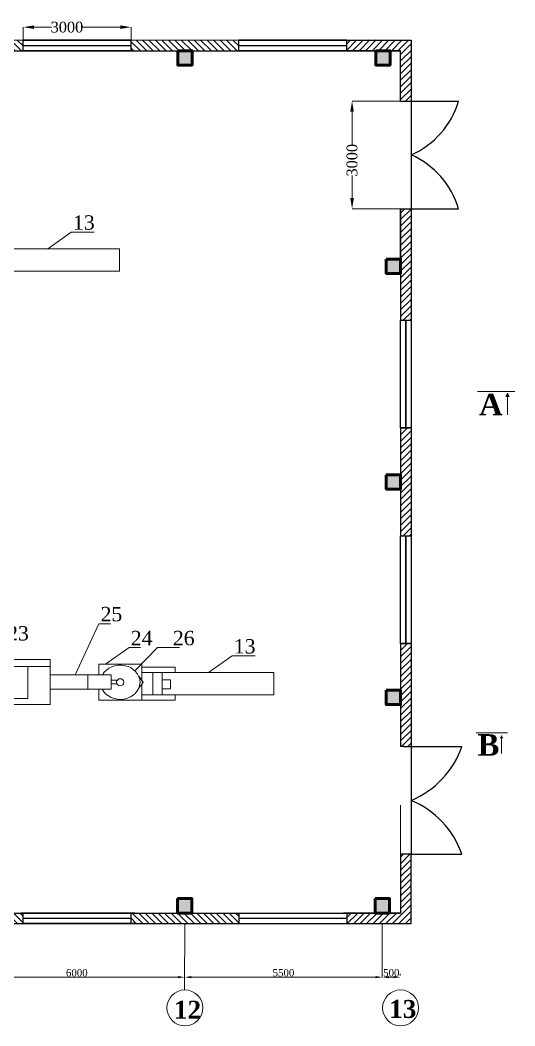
# Model space of a CAD drawing. Header units: inches. Extents: x -4475333 to 345677417, y -211198149 to 2125895.
# Drawn here: x -1837813 to -1824047, y 1335742 to 1363734 of the extents above; entities that cross this region are included whole.
import ezdxf

# ---------------------------------------------------------------- set-up
doc = ezdxf.new("R2010")
doc.units = ezdxf.units.IN
doc.header["$LTSCALE"] = 150
doc.header["$MEASUREMENT"] = 0
for name, color, linetype, lineweight in [('1. N thuong', 255, 'Continuous', 0), ('chuthichso', 8, 'Continuous', 0), ('cot', 2, 'Continuous', 50), ('KHUNG BVE', 7, 'Continuous', 0), ('NHA XUONG', 80, 'Continuous', 50)]:
    doc.layers.add(name, color=color, linetype=linetype, lineweight=lineweight)
for name, color, linetype in [('12132', 7, 'Continuous'), ('132132', 7, 'Continuous'), ('BUOC COT', 7, 'Continuous'), ('NET NHAP', 7, 'Continuous')]:
    doc.layers.add(name, color=color, linetype=linetype)
doc.styles.add('1', font='times.ttf')
doc.styles.add('CHU DAM', font='arialbd.ttf', dxfattribs={"height": 200})
doc.styles.add('KICHTHUOC', font='times.ttf')
doc.styles.get("Standard").update_dxf_attribs({"font": 'times.ttf', "height": 100})
doc.dimstyles.new('75', dxfattribs={"dimtxt": 200, "dimasz": 188, "dimexe": 94, "dimexo": 47, "dimgap": 20, "dimtad": 1, "dimtoh": 1, "dimdec": 0, "dimtxsty": '1', "dimcen": 2.5, "dimclrt": 256, "dimadec": 0, "dimazin": 0, "dimtfac": 1, "dimtdec": 0, "dimtix": 1, "dimtmove": 0, "dimatfit": 2, "dimfxl": 1, "dimlwd": 9, "dimlwe": 9, "dimarcsym": 0})
doc.dimstyles.new('KICH THUOC HANG', dxfattribs={"dimtxt": 300, "dimasz": 300, "dimexe": 1.25, "dimexo": 0.625, "dimtad": 0, "dimtoh": 1, "dimdec": 0, "dimtxsty": 'KICHTHUOC', "dimcen": 2.5, "dimclrd": 256, "dimclre": 256, "dimclrt": 256, "dimadec": 0, "dimazin": 0, "dimtfac": 1, "dimtdec": 0, "dimtmove": 0, "dimatfit": 3, "dimldrblk": 'OBLIQUE', "dimfxl": 1, "dimlwd": 13, "dimlwe": 13, "dimarcsym": 1})

# ---------------------------------------------------------------- blocks, each defined once
blk = doc.blocks.new('*D161')
at = {"layer": '132132', "color": 0, "lineweight": 9, "ltscale": 3, "transparency": 16777216}
for p, q in [((-1839235, 1336999), (-1839235, 1337192)), ((-1839047, 1337098), (-1833423, 1337098)), ((-1833235, 1337000), (-1833235, 1337192))]:
    blk.add_line(p, q, dxfattribs=at)
at = {"layer": '132132', "color": 0, "lineweight": 0, "ltscale": 3, "transparency": 16777216}
for points in [[(-1839047, 1337129), (-1839047, 1337067), (-1839235, 1337098)], [(-1833423, 1337129), (-1833423, 1337067), (-1833235, 1337098)]]:
    blk.add_solid(points, dxfattribs=at)
at = {"layer": 'Defpoints', "color": 0, "lineweight": 0, "ltscale": 3, "transparency": 16777216}
for p in [(-1839235, 1336952), (-1833235, 1337098), (-1833235, 1336953)]:
    blk.add_point(p, dxfattribs=at)
at = {"layer": '132132', "lineweight": 9, "ltscale": 3, "transparency": 16777216, "insert": (-1836235, 1337220), "char_height": 200, "attachment_point": 5, "style": '1'}
blk.add_mtext('6000', dxfattribs=at)
blk = doc.blocks.new('*D168')
at = {"layer": '132132', "color": 0, "lineweight": 9, "ltscale": 3, "transparency": 16777216}
for p, q in [((-1833235, 1337145), (-1833235, 1337192)), ((-1827923, 1337098), (-1833047, 1337098)), ((-1827735, 1337145), (-1827735, 1337192))]:
    blk.add_line(p, q, dxfattribs=at)
at = {"layer": '132132', "color": 0, "lineweight": 0, "ltscale": 3, "transparency": 16777216}
for points in [[(-1833047, 1337129), (-1833047, 1337067), (-1833235, 1337098)], [(-1827923, 1337129), (-1827923, 1337067), (-1827735, 1337098)]]:
    blk.add_solid(points, dxfattribs=at)
at = {"layer": 'Defpoints', "color": 0, "lineweight": 0, "ltscale": 3, "transparency": 16777216}
for p in [(-1833235, 1337098), (-1833235, 1337098), (-1827735, 1337098)]:
    blk.add_point(p, dxfattribs=at)
at = {"layer": '132132', "lineweight": 9, "ltscale": 3, "transparency": 16777216, "insert": (-1830485, 1337220), "char_height": 200, "attachment_point": 5, "style": '1'}
blk.add_mtext('5500', dxfattribs=at)
blk = doc.blocks.new('*D169')
at = {"layer": '132132', "color": 0, "lineweight": 9, "ltscale": 3, "transparency": 16777216}
for p, q in [((-1827735, 1337145), (-1827735, 1337192)), ((-1827423, 1337098), (-1827547, 1337098)), ((-1827235, 1337145), (-1827235, 1337192))]:
    blk.add_line(p, q, dxfattribs=at)
at = {"layer": '132132', "color": 0, "lineweight": 0, "ltscale": 3, "transparency": 16777216}
for points in [[(-1827547, 1337129), (-1827547, 1337067), (-1827735, 1337098)], [(-1827423, 1337129), (-1827423, 1337067), (-1827235, 1337098)]]:
    blk.add_solid(points, dxfattribs=at)
at = {"layer": 'Defpoints', "color": 0, "lineweight": 0, "ltscale": 3, "transparency": 16777216}
for p in [(-1827735, 1337098), (-1827735, 1337098), (-1827235, 1337098)]:
    blk.add_point(p, dxfattribs=at)
at = {"layer": '132132', "lineweight": 9, "ltscale": 3, "transparency": 16777216, "insert": (-1827485, 1337220), "char_height": 200, "attachment_point": 5, "style": '1'}
blk.add_mtext('500', dxfattribs=at)
blk = doc.blocks.new('*D177')
at = {"layer": '132132', "lineweight": 13, "transparency": 16777216}
for p, q in [((-1837726, 1363181), (-1837726, 1363539)), ((-1837426, 1363538), (-1836937, 1363538)), ((-1835026, 1363538), (-1836083, 1363538)), ((-1834726, 1363181), (-1834726, 1363539))]:
    blk.add_line(p, q, dxfattribs=at)
at = {"layer": '132132', "lineweight": 0, "transparency": 16777216}
for points in [[(-1837426, 1363588), (-1837426, 1363488), (-1837726, 1363538)], [(-1835026, 1363588), (-1835026, 1363488), (-1834726, 1363538)]]:
    blk.add_solid(points, dxfattribs=at)
at = {"layer": 'Defpoints', "color": 0, "lineweight": 0, "transparency": 16777216}
for p in [(-1834726, 1363538), (-1837726, 1363181), (-1834726, 1363181)]:
    blk.add_point(p, dxfattribs=at)
at = {"layer": '132132', "lineweight": 9, "transparency": 16777216, "insert": (-1836510, 1363538), "char_height": 300, "attachment_point": 5, "style": 'KICHTHUOC'}
blk.add_mtext('3000', dxfattribs=at)
blk = doc.blocks.new('_Oblique')
at = {"color": 0, "linetype": 'ByBlock', "lineweight": -2}
blk.add_line((-0.5, -0.5), (0.5, 0.5), dxfattribs=at)
blk = doc.blocks.new('*D179')
at = {"layer": '132132', "lineweight": 13, "transparency": 16777216}
for p, q in [((-1827227, 1361482), (-1828578, 1361482)), ((-1828577, 1361182), (-1828577, 1360262)), ((-1828577, 1358782), (-1828577, 1359409)), ((-1827227, 1358482), (-1828578, 1358482))]:
    blk.add_line(p, q, dxfattribs=at)
at = {"layer": '132132', "lineweight": 0, "transparency": 16777216}
for points in [[(-1828627, 1361182), (-1828527, 1361182), (-1828577, 1361482)], [(-1828627, 1358782), (-1828527, 1358782), (-1828577, 1358482)]]:
    blk.add_solid(points, dxfattribs=at)
at = {"layer": 'Defpoints', "color": 0, "lineweight": 0, "transparency": 16777216}
for p in [(-1827226, 1361482), (-1828577, 1358482), (-1827226, 1358482)]:
    blk.add_point(p, dxfattribs=at)
at = {"layer": '132132', "lineweight": 9, "transparency": 16777216, "insert": (-1828577, 1359835), "char_height": 300, "attachment_point": 5, "rotation": 90, "style": 'KICHTHUOC'}
blk.add_mtext('3000', dxfattribs=at)

msp = doc.modelspace()

# ---------------------------------------------------------------- hatches: boundary and pattern name
at = {"layer": '12132', "lineweight": 5}
h = msp.add_hatch(dxfattribs=at)
h.set_pattern_fill('ANSI31', color=3, scale=40, angle=-90, style=0)
h.set_pattern_definition([(315, (-1899378.41, 4589129.8), (89.802561, 89.802561), [])])
h.paths.add_polyline_path([(-1839316.1, 1363180.9), (-1837726.1, 1363180.9), (-1837726.1, 1362882.2), (-1838816.1, 1362882.2), (-1840718.9, 1362882.3), (-1840718.9, 1363180.8)])
h = msp.add_hatch(dxfattribs=at)
h.set_pattern_fill('ANSI31', color=3, scale=40, angle=-90, style=0)
h.set_pattern_definition([(315, (-1893378.41, 4589129.8), (89.802561, 89.802561), [])])
h.paths.add_polyline_path([(-1833316.1, 1363180.9), (-1831726.1, 1363180.9), (-1831726.1, 1362882.2), (-1832816.1, 1362882.2), (-1834718.9, 1362882.3), (-1834718.9, 1363180.8)])
h = msp.add_hatch(dxfattribs=at)
h.set_pattern_fill('ANSI31', color=256, scale=40, style=0)
h.set_pattern_definition([(45, (-5149692.45, 1306073.75), (-89.802561, 89.802561), [])])
h.paths.add_polyline_path([(-1828726.1, 1363181), (-1828726.1, 1362882), (-1827226.1, 1362882.2), (-1828726.1, 1362882.3), (-1828726.1, 1362882.2), (-1827226.1, 1362882.3), (-1827226.1, 1361482.3), (-1826933.4, 1361482.3), (-1826933.4, 1361632.3), (-1826933.4, 1363180.8), (-1827226.1, 1363181.3)])
for points in [[(-1833026.1, 1362482.2), (-1833026.1, 1362882.2), (-1833426.1, 1362882.2), (-1833426.1, 1362482.2)], [(-1833026.1, 1362482.2), (-1833026.1, 1362882.2), (-1833426.1, 1362882.2), (-1833426.1, 1362482.2)], [(-1827517.7, 1362482.2), (-1827517.7, 1362882.2), (-1827917.7, 1362882.2), (-1827917.7, 1362482.2)], [(-1827517.7, 1362482.2), (-1827517.7, 1362882.2), (-1827917.7, 1362882.2), (-1827917.7, 1362482.2)], [(-1827226.1, 1356682.3), (-1827226.1, 1357082.3), (-1827626.1, 1357082.3), (-1827626.1, 1356682.3)], [(-1827226.1, 1356682.3), (-1827226.1, 1357082.3), (-1827626.1, 1357082.3), (-1827626.1, 1356682.3)], [(-1827226.1, 1350682.3), (-1827226.1, 1351082.3), (-1827626.1, 1351082.3), (-1827626.1, 1350682.3)], [(-1827226.1, 1344682.3), (-1827226.1, 1345082.3), (-1827626.1, 1345082.3), (-1827626.1, 1344682.3)], [(-1833033.5, 1338882.5), (-1833033.5, 1339282.5), (-1833433.5, 1339282.5), (-1833433.5, 1338882.5)], [(-1827534.9, 1338882.5), (-1827534.9, 1339282.5), (-1827934.9, 1339282.5), (-1827934.9, 1338882.5)]]:
    msp.add_hatch(color=7, dxfattribs=at).paths.add_polyline_path(points)
h = msp.add_hatch(dxfattribs=at)
h.set_pattern_fill('ANSI31', color=3, scale=40, style=0)
h.set_pattern_definition([(45, (-5077483.52, 1296634.22), (-89.802561, 89.802561), [])])
h.paths.add_polyline_path([(-1826933.4, 1356696.5), (-1826933.4, 1358482.3), (-1827226, 1358482.3), (-1827226, 1357196.5), (-1827226, 1355382.1), (-1826933.4, 1355382.1)])
at = {"layer": '12132', "lineweight": 5, "ltscale": 10}
h = msp.add_hatch(color=3, dxfattribs=at)
h.paths.add_polyline_path([(-1824251.9, 1353350), (-1824300.6, 1353256.7), (-1824251.9, 1353256.7)])
h.paths.add_polyline_path([(-1824251.9, 1353350), (-1824251.9, 1353256.7), (-1824203.2, 1353256.7)])
at = {"layer": '12132', "lineweight": 5}
h = msp.add_hatch(dxfattribs=at)
h.set_pattern_fill('ANSI31', color=3, scale=40, style=0)
h.set_pattern_definition([(45, (-5077483.52, 1290819.99), (-89.802561, 89.802561), [])])
h.paths.add_polyline_path([(-1826933.4, 1350882.3), (-1826933.4, 1352382.5), (-1827226, 1352382.5), (-1827226, 1351382.3), (-1827227.2, 1349382.1), (-1826934.6, 1349382.1)])
h = msp.add_hatch(dxfattribs=at)
h.set_pattern_fill('ANSI31', color=3, scale=40, style=0)
h.set_pattern_definition([(45, (-5077483.49, 1284819.99), (-89.802561, 89.802561), [])])
h.paths.add_polyline_path([(-1826933.4, 1344882.3), (-1826933.4, 1346382.5), (-1827226, 1346382.5), (-1827226, 1345382.3), (-1827226, 1343517.6), (-1826933.4, 1343517.6)])
at = {"layer": '12132', "lineweight": 5, "ltscale": 10}
h = msp.add_hatch(color=3, dxfattribs=at)
h.paths.add_polyline_path([(-1824418.5, 1343838.3), (-1824467.2, 1343745.1), (-1824418.5, 1343745.1)])
h.paths.add_polyline_path([(-1824418.5, 1343838.3), (-1824418.5, 1343745.1), (-1824369.7, 1343745.1)])
at = {"layer": '12132', "lineweight": 5}
h = msp.add_hatch(dxfattribs=at)
h.set_pattern_fill('ANSI31', color=3, scale=40, style=0)
h.set_pattern_definition([(45, (-5149692.45, 1300073.75), (-89.802561, 89.802561), [])])
h.paths.add_polyline_path([(-1826933.4, 1340517.6), (-1827226.1, 1340517.6), (-1827226.1, 1338882.2), (-1828726.1, 1338882.2), (-1828726.1, 1338592.7), (-1827226.1, 1338592.7), (-1826933.4, 1338592.7)])
h = msp.add_hatch(dxfattribs=at)
h.set_pattern_fill('ANSI31', color=3, scale=40, angle=-90, style=0)
h.set_pattern_definition([(315, (-1899185.49, 4566329.87), (89.802561, 89.802561), [])])
h.paths.add_polyline_path([(-1839123.2, 1338592.8), (-1837734.9, 1338592.8), (-1837734.9, 1338882.5), (-1838623.2, 1338882.3), (-1840726.1, 1338882.3), (-1840726.1, 1338592.8)])
h = msp.add_hatch(dxfattribs=at)
h.set_pattern_fill('ANSI31', color=3, scale=40, angle=-90, style=0)
h.set_pattern_definition([(315, (-1893185.49, 4566329.87), (89.802561, 89.802561), [])])
h.paths.add_polyline_path([(-1833123.2, 1338592.8), (-1831726, 1338592.8), (-1831726, 1338882.5), (-1832623.2, 1338882.3), (-1834734.9, 1338882.3), (-1834734.9, 1338592.8)])

# ---------------------------------------------------------------- linework, layer by layer
at = {"color": 3}
for p, q in [((-1840726.1, 1363180.8), (-1828926.1, 1363181.4)), ((-1837726.1, 1363180.7), (-1834726.1, 1363180.7)), ((-1837726.1, 1362882.2), (-1837726.1, 1363180.7)), ((-1834726.1, 1363180.7), (-1837726.1, 1363180.7)), ((-1837726.1, 1363031.5), (-1834726.1, 1363031.5)), ((-1834726.1, 1363180.7), (-1837174.6, 1363180.7)), ((-1834726.1, 1362882.2), (-1834726.1, 1363180.7)), ((-1834726.1, 1363180.7), (-1834726.1, 1363180.7)), ((-1831726.1, 1363180.7), (-1828726.1, 1363180.7)), ((-1831726.1, 1362882.2), (-1831726.1, 1363180.7)), ((-1828726.1, 1363180.7), (-1831726.1, 1363180.7)), ((-1831726.1, 1363031.5), (-1828726.1, 1363031.5)), ((-1828726.1, 1363180.7), (-1831174.6, 1363180.7)), ((-1828926.1, 1363180.8), (-1827226.1, 1363180.8)), ((-1828926.1, 1363180.8), (-1827226.1, 1363180.8)), ((-1828926.1, 1363180.8), (-1827226.1, 1363180.8)), ((-1828726.1, 1362882.2), (-1828726.1, 1363180.7)), ((-1828726.1, 1363180.7), (-1828726.1, 1363180.7)), ((-1827226.1, 1363180.8), (-1826933.4, 1363180.8)), ((-1827226.1, 1363180.8), (-1827226.1, 1363180.8)), ((-1827226.1, 1363180.8), (-1826933.4, 1363180.8)), ((-1827226.1, 1363180.8), (-1826933.4, 1363180.8)), ((-1827226.1, 1363180.8), (-1826933.4, 1363180.8)), ((-1826933.4, 1363180.8), (-1826933.4, 1361482.3)), ((-1840726.1, 1362882.2), (-1833226.1, 1362882.2)), ((-1837726.1, 1362882.2), (-1834726.1, 1362882.2)), ((-1834726.1, 1362882.2), (-1837726.1, 1362882.2)), ((-1834726.1, 1362882.2), (-1837726.1, 1362882.2)), ((-1837726.1, 1362882.2), (-1834726.1, 1362882.2)), ((-1834726.1, 1362882.2), (-1837174.6, 1362882.2)), ((-1836223.6, 1362882.2), (-1836023.6, 1362882.2)), ((-1834726.1, 1362882.2), (-1831926.1, 1362882.2)), ((-1834726.1, 1362882.2), (-1834726.1, 1362882.2)), ((-1833226.1, 1362882.2), (-1827226.1, 1362882.2)), ((-1831726.1, 1362882.2), (-1828726.1, 1362882.2)), ((-1828726.1, 1362882.2), (-1831726.1, 1362882.2)), ((-1828726.1, 1362882.2), (-1831726.1, 1362882.2)), ((-1831726.1, 1362882.2), (-1828726.1, 1362882.2)), ((-1828726.1, 1362882.2), (-1831174.6, 1362882.2)), ((-1830223.6, 1362882.2), (-1830023.6, 1362882.2)), ((-1827226.1, 1362882.3), (-1828926.1, 1362882.3)), ((-1828926.1, 1362882.2), (-1827226.1, 1362882.2)), ((-1827226.1, 1362882.2), (-1828926.1, 1362882.2)), ((-1828726.1, 1362882.2), (-1828726.1, 1362882.2)), ((-1827426.1, 1362882.2), (-1827226.1, 1362882.2)), ((-1827226.1, 1361482.3), (-1827226.1, 1362882.3)), ((-1827226.1, 1361482.3), (-1827226.1, 1362882.3)), ((-1827226.1, 1361482.3), (-1826933.4, 1361482.3)), ((-1826933.4, 1361482.3), (-1825613.1, 1361482.3)), ((-1827226.1, 1356882.3), (-1827226.1, 1358482.3)), ((-1827226.1, 1358482.3), (-1826933.4, 1358482.3)), ((-1827226, 1358482.3), (-1827226, 1355382.1)), ((-1826933.4, 1358482.3), (-1826933.4, 1355382.1)), ((-1826933.4, 1358482.3), (-1825613.1, 1358482.3)), ((-1827226.1, 1356882.3), (-1827226.1, 1355632.3)), ((-1826933.4, 1356099.5), (-1826933.4, 1355382.1)), ((-1827226, 1352382.5), (-1827226, 1349382.1)), ((-1827226, 1352382.5), (-1826933.4, 1352382.5)), ((-1826933.4, 1352382.5), (-1826933.4, 1349382.1)), ((-1826933.4, 1350882.3), (-1826933.4, 1349382.1)), ((-1827226, 1346382.5), (-1827226.1, 1343517.6)), ((-1827226, 1346382.5), (-1826933.4, 1346382.5)), ((-1827133.5, 1343517.6), (-1826933.5, 1343517.6)), ((-1826933.4, 1343517.6), (-1825520.4, 1343517.6)), ((-1827226.1, 1340517.6), (-1827226.1, 1338882.5)), ((-1826933.5, 1340517.6), (-1827133.5, 1340517.6)), ((-1826933.4, 1338592.7), (-1826933.4, 1340517.6)), ((-1826933.4, 1340517.6), (-1825520.4, 1340517.6)), ((-1846726.1, 1338882.5), (-1837623.6, 1338882.5)), ((-1839226.1, 1338882.5), (-1833226.1, 1338882.5)), ((-1837398.6, 1338882.5), (-1837796.5, 1338882.5)), ((-1837734.9, 1338882.5), (-1837734.9, 1338592.8)), ((-1837734.9, 1338882.5), (-1834734.9, 1338882.5)), ((-1837734.9, 1338737.6), (-1834734.9, 1338737.6)), ((-1834623.6, 1338882.5), (-1837623.6, 1338882.5)), ((-1834623.6, 1338882.5), (-1837183.5, 1338882.5)), ((-1836232.5, 1338882.5), (-1836032.5, 1338882.5)), ((-1834734.9, 1338882.5), (-1834734.9, 1338592.8)), ((-1834623.6, 1338882.5), (-1831814.7, 1338882.5)), ((-1833226.1, 1338882.5), (-1827226.1, 1338882.5)), ((-1831726.1, 1338882.5), (-1831726.1, 1338592.8)), ((-1831726.1, 1338737.6), (-1828726.1, 1338737.6)), ((-1828814.7, 1338882.5), (-1827226.1, 1338882.5)), ((-1827226.1, 1338882.5), (-1828814.7, 1338882.5)), ((-1827226.1, 1338882.4), (-1828814.7, 1338882.4)), ((-1828726.1, 1338882.5), (-1828726.1, 1338592.8)), ((-1828476.1, 1338882.5), (-1828476.1, 1338882.5)), ((-1851026.1, 1338592.7), (-1827226.1, 1338592.7)), ((-1846614.7, 1338593.6), (-1837623.6, 1338592.7)), ((-1834734.9, 1338592.8), (-1837734.9, 1338592.8)), ((-1834623.6, 1338592.8), (-1837183.5, 1338592.8)), ((-1834623.6, 1338592.7), (-1831814.7, 1338592.7)), ((-1828814.7, 1338592.7), (-1827226.1, 1338592.7)), ((-1828814.7, 1338592.7), (-1827226.1, 1338592.7)), ((-1828814.7, 1338592.7), (-1827226.1, 1338592.7)), ((-1827226.1, 1338592.7), (-1827026.1, 1338592.7)), ((-1827226.1, 1338592.7), (-1827226.1, 1338592.7)), ((-1827226.1, 1338592.7), (-1827026.1, 1338592.7)), ((-1827226.1, 1338592.7), (-1827026.1, 1338592.7)), ((-1827226.1, 1338592.7), (-1826933.4, 1338592.7))]:
    msp.add_line(p, q, dxfattribs=at)
at = {"color": 7}
for p, q in [((-1828076.1, 1362882.3), (-1827676.1, 1362882.3)), ((-1827734.9, 1362882.3), (-1827934.9, 1362882.3)), ((-1827934.9, 1362882.3), (-1827834.9, 1362882.3)), ((-1827734.9, 1362882.3), (-1827934.9, 1362882.3)), ((-1827734.9, 1362882.3), (-1827934.9, 1362882.2)), ((-1827934.9, 1362882.2), (-1827917.7, 1362882.2)), ((-1827917.7, 1362882.2), (-1827517.7, 1362882.2)), ((-1827734.9, 1362882.3), (-1827734.9, 1362882.2)), ((-1833026.1, 1362682.2), (-1833026.1, 1362482.2)), ((-1827517.7, 1362682.2), (-1827517.7, 1362482.2)), ((-1827226.1, 1356882.3), (-1827226.1, 1356682.3))]:
    msp.add_line(p, q, dxfattribs=at)
for p, q in [((-1826933.4, 1361482.3), (-1826933.4, 1358482.3)), ((-1826933.4, 1343517.6), (-1826933.4, 1340517.6))]:
    msp.add_line(p, q)
at = {"color": 3}
for points in [[(-1834726.1, 1363180.7), (-1834726.1, 1363180.7)], [(-1828726.1, 1363180.7), (-1828726.1, 1363180.7)], [(-1826933.4, 1346382.5), (-1826933.4, 1343517.6)]]:
    msp.add_lwpolyline(points, dxfattribs=at)
for points in [[(-1827226, 1355382.1), (-1826933.4, 1355382.1), (-1826933.4, 1352382.5), (-1827226, 1352382.5)], [(-1827079.7, 1355382.1), (-1827079.7, 1355382.1), (-1827079.7, 1352382.5), (-1827079.7, 1352382.5)], [(-1827226, 1349382.1), (-1826933.4, 1349382.1), (-1826933.4, 1346382.5), (-1827226, 1346382.5)], [(-1827080.9, 1349382.1), (-1827080.9, 1349382.1), (-1827080.9, 1346382.5), (-1827080.9, 1346382.5)]]:
    msp.add_lwpolyline(points, close=True, dxfattribs=at)
for centre, radius, start, end in [((-1827896.5, 1362161.1), 2382.2, 293.84574, 343.44323), ((-1827896.5, 1357803.5), 2382.2, 16.55677, 66.15426), ((-1827905.9, 1344349.2), 2526.3, 292.64047, 340.78092), ((-1827905.9, 1339686), 2526.3, 19.21908, 67.35953)]:
    msp.add_arc(centre, radius, start, end, dxfattribs=at)
at = {"layer": '1. N thuong', "lineweight": 0}
for p, q in [((-1839043.5, 1357370.9), (-1835043.5, 1357370.9)), ((-1835043.5, 1357370.9), (-1835043.5, 1356750.9)), ((-1835043.5, 1357350.9), (-1835043.5, 1356750.9)), ((-1835043.5, 1356750.9), (-1839043.5, 1356750.9)), ((-1840976.8, 1345937.5), (-1836976.8, 1345937.5)), ((-1836976.8, 1345937.5), (-1836976.8, 1344687.5)), ((-1840472.8, 1345745.8), (-1837600.8, 1345745.8)), ((-1837600.8, 1345745.8), (-1837600.8, 1344849.6)), ((-1837600.8, 1345745.8), (-1836976.8, 1345745.8)), ((-1835626.8, 1345804.9), (-1834426.8, 1345804.9)), ((-1835626.8, 1345512.3), (-1835626.8, 1345804.9)), ((-1835219.1, 1345749.9), (-1835218.8, 1345749.9)), ((-1834426.8, 1345804.9), (-1834426.8, 1345357.3)), ((-1834426.8, 1345724.9), (-1833910.8, 1345724.9)), ((-1833496, 1345574.9), (-1833496, 1345724.9)), ((-1835626.8, 1345512.3), (-1836976.8, 1345512.3)), ((-1836976.8, 1345512.3), (-1836976.8, 1345112.7)), ((-1835926.8, 1345512.3), (-1835926.8, 1345112.7)), ((-1835276.8, 1345512.3), (-1835626.8, 1345512.3)), ((-1835276.8, 1345512.3), (-1835276.8, 1345112.7)), ((-1835276.8, 1345112.7), (-1835276.8, 1345512.3)), ((-1835276.8, 1345362.5), (-1835126.8, 1345362.5)), ((-1835126.8, 1345362.5), (-1835126.8, 1345262.5)), ((-1834513.4, 1345475.4), (-1834399.9, 1345320.8)), ((-1830752.8, 1345574.9), (-1834426.8, 1345581.1)), ((-1834116.5, 1344954.9), (-1834116.5, 1345574.9)), ((-1833860, 1344954.9), (-1833860, 1345574.9)), ((-1830752.8, 1344954.9), (-1830752.8, 1345574.9)), ((-1836976.8, 1345112.7), (-1835626.8, 1345112.7)), ((-1835626.8, 1344804.9), (-1835626.8, 1345112.7)), ((-1835626.8, 1345112.7), (-1835276.8, 1345112.7)), ((-1835276.8, 1345262.5), (-1835126.8, 1345262.5)), ((-1834399.6, 1345289), (-1834510.2, 1345141.8)), ((-1834426.8, 1345252.9), (-1834426.8, 1344804.9)), ((-1840472.8, 1344849.6), (-1837600.8, 1344849.6)), ((-1834426.8, 1344804.9), (-1835626.8, 1344804.9)), ((-1834426.8, 1344954.9), (-1830752.8, 1344954.9)), ((-1834426.8, 1344804.9), (-1834426.8, 1344804.9)), ((-1840976.8, 1344687.5), (-1836976.8, 1344687.5))]:
    msp.add_line(p, q, dxfattribs=at)
for points in [[(-1834426.8, 1345724.9), (-1833496, 1345724.9)], [(-1834517.5, 1344804.9), (-1834517.5, 1344804.9)], [(-1833496, 1344954.9), (-1833496, 1344804.9), (-1834426.8, 1344804.9)]]:
    msp.add_lwpolyline(points, dxfattribs=at)
msp.add_lwpolyline([(-1833626, 1345122.4), (-1833860, 1345122.4), (-1833860, 1345377.4), (-1833626, 1345377.4)], close=True, dxfattribs=at)
for centre, radius in [((-1835026.8, 1345304.9), 100.5), ((-1834404.3, 1345304.9), 16.5)]:
    msp.add_circle(centre, radius, dxfattribs=at)
msp.add_ellipse((-1835026.8, 1345304.9), major_axis=(550, 0), ratio=0.8636364, start_param=-2.724985, end_param=2.6896218, dxfattribs=at)
at = {"layer": 'BUOC COT', "color": 7, "lineweight": 20, "ltscale": 10}
for p, q in [((-1833233.8, 1338592.7), (-1833235.7, 1336741.6)), ((-1827734.9, 1337097.9), (-1827734.9, 1338592.7))]:
    msp.add_line(p, q, dxfattribs=at)
at = {"layer": 'BUOC COT', "lineweight": 13, "ltscale": 10}
for centre in [(-1833227.1, 1336241.6), (-1827227.1, 1336241.8)]:
    msp.add_circle(centre, 500, dxfattribs=at)
at = {"layer": 'chuthichso', "lineweight": 0}
for p, q in [((-1837043.5, 1357370.9), (-1836390.6, 1357834.9)), ((-1836390.6, 1357834.9), (-1835750.4, 1357834.9)), ((-1836276.8, 1345512.3), (-1835623.8, 1346935.6)), ((-1835623.8, 1346935.6), (-1835301, 1346935.6)), ((-1835435.5, 1345804.9), (-1834782.6, 1346268.8)), ((-1834782.6, 1346268.8), (-1834459.8, 1346268.8)), ((-1834617.3, 1345622), (-1833994.4, 1346268.8)), ((-1833994.4, 1346268.8), (-1833380.5, 1346268.8)), ((-1832568.8, 1345574.9), (-1831915.8, 1346038.8)), ((-1831915.8, 1346038.8), (-1831275.6, 1346038.8))]:
    msp.add_line(p, q, dxfattribs=at)
at = {"layer": 'cot', "color": 7}
for points in [[(-1833426.1, 1362882.2), (-1833026.1, 1362882.2), (-1833026.1, 1362482.2), (-1833426.1, 1362482.2)], [(-1833426.1, 1362882.2), (-1833026.1, 1362882.2), (-1833026.1, 1362482.2), (-1833426.1, 1362482.2)], [(-1827917.7, 1362882.2), (-1827517.7, 1362882.2), (-1827517.7, 1362482.2), (-1827917.7, 1362482.2)], [(-1827917.7, 1362882.2), (-1827517.7, 1362882.2), (-1827517.7, 1362482.2), (-1827917.7, 1362482.2)], [(-1827626.1, 1357082.3), (-1827226.1, 1357082.3), (-1827226.1, 1356682.3), (-1827626.1, 1356682.3)], [(-1827626.1, 1357082.3), (-1827226.1, 1357082.3), (-1827226.1, 1356682.3), (-1827626.1, 1356682.3)], [(-1827626.1, 1351082.3), (-1827226.1, 1351082.3), (-1827226.1, 1350682.3), (-1827626.1, 1350682.3)], [(-1827626.1, 1345082.3), (-1827226.1, 1345082.3), (-1827226.1, 1344682.3), (-1827626.1, 1344682.3)], [(-1833433.5, 1339282.5), (-1833033.5, 1339282.5), (-1833033.5, 1338882.5), (-1833433.5, 1338882.5)], [(-1827934.9, 1339282.5), (-1827534.9, 1339282.5), (-1827534.9, 1338882.5), (-1827934.9, 1338882.5)]]:
    msp.add_lwpolyline(points, close=True, dxfattribs=at)
at = {"layer": 'KHUNG BVE', "lineweight": 0}
msp.add_line((-1827226.1, 1341884.2), (-1827226.1, 1338882.5), dxfattribs=at)
at = {"layer": 'NET NHAP', "lineweight": 25}
for p, q in [((-1827133.5, 1343517.6), (-1827226.1, 1343517.6)), ((-1827133.5, 1340517.6), (-1827225.4, 1340517.6))]:
    msp.add_line(p, q, dxfattribs=at)
at = {"layer": 'NHA XUONG', "color": 3, "lineweight": 18, "ltscale": 10}
for p, q in [((-1825083.3, 1353393.4), (-1824046.7, 1353393.4)), ((-1824251.9, 1353350), (-1824300.6, 1353256.7)), ((-1824300.6, 1353256.7), (-1824251.9, 1353256.7)), ((-1824251.9, 1353350), (-1824203.2, 1353256.7)), ((-1824251.9, 1352747.1), (-1824251.9, 1353256.7)), ((-1824203.2, 1353256.7), (-1824251.9, 1353256.7)), ((-1825128.2, 1343898.1), (-1824252.7, 1343898.1)), ((-1824419.6, 1343319.4), (-1824419.6, 1343745.2))]:
    msp.add_line(p, q, dxfattribs=at)

# ---------------------------------------------------------------- texts
at = {"layer": '1. N thuong', "lineweight": 0, "char_height": 400, "width": 236.121, "attachment_point": 1}
for s, insert in [('13', (-1836341.1, 1358302.4)), ('25', (-1835574.3, 1347403.1)), ('23', (-1838174.3, 1346869)), ('24', (-1834733.1, 1346736.3)), ('13', (-1831866.3, 1346506.3))]:
    msp.add_mtext(s, dxfattribs=dict(at, insert=insert))
at = {"layer": '1. N thuong', "lineweight": 0, "insert": (-1833562.4, 1346736.3), "char_height": 400, "attachment_point": 1}
msp.add_mtext('26', dxfattribs=at)
at = {"layer": 'NHA XUONG', "color": 3, "lineweight": 18, "ltscale": 10, "char_height": 600, "width": 872.228, "attachment_point": 1, "style": 'CHU DAM'}
for s, insert in [('{\\fTimes New Roman|b1|i0|c0|p18;A}', (-1825041.7, 1353336.3)), ('{\\fTimes New Roman|b1|i0|c0|p18;B}', (-1825083.5, 1343861.8))]:
    msp.add_mtext(s, dxfattribs=dict(at, insert=insert))
at = {"layer": 'NHA XUONG', "color": 50, "lineweight": 18, "ltscale": 10, "char_height": 500, "width": 762.076, "attachment_point": 1, "style": 'CHU DAM'}
for s, insert in [('{\\fTimes New Roman|b1|i0|c0|p18;12}', (-1833532.9, 1336441.9)), ('{\\fTimes New Roman|b1|i0|c0|p18;13}', (-1827543.9, 1336463.1))]:
    msp.add_mtext(s, dxfattribs=dict(at, insert=insert))

# ---------------------------------------------------------------- dimensions: what is measured, and where the dimension line sits
at = {"layer": '132132', "lineweight": 9}
dim = msp.add_linear_dim(base=(-1834726.1, 1363537.6), p1=(-1837726.1, 1363180.7), p2=(-1834726.1, 1363180.7), dimstyle='KICH THUOC HANG', dxfattribs=at)
dim.commit()
dim.dimension.update_dxf_attribs({"geometry": '*D177', "text_midpoint": (-1836509.9, 1363537.6), "dimtype": 160})
dim = msp.add_linear_dim(base=(-1828576.5, 1358482.3), p1=(-1827226.1, 1361482.3), p2=(-1827226.1, 1358482.3), angle=90, dimstyle='KICH THUOC HANG', dxfattribs=at)
dim.commit()
dim.dimension.update_dxf_attribs({"geometry": '*D179', "text_midpoint": (-1828576.5, 1359835.3), "dimtype": 160})
at = {"layer": '132132', "color": 0, "lineweight": 9, "ltscale": 3}
for base, p1, p2, picture, middle in [((-1833234.9, 1337097.9), (-1839234.9, 1336952.5), (-1833234.9, 1336952.7), '*D161', (-1836234.9, 1337219.6)), ((-1833234.9, 1337097.9), (-1827734.9, 1337097.9), (-1833234.9, 1337097.9), '*D168', (-1830484.9, 1337219.6)), ((-1827734.9, 1337097.9), (-1827234.9, 1337097.9), (-1827734.9, 1337097.9), '*D169', (-1827484.9, 1337219.6))]:
    dim = msp.add_linear_dim(base=base, p1=p1, p2=p2, dimstyle='75', dxfattribs=at)
    dim.commit()
    dim.dimension.update_dxf_attribs({"geometry": picture, "text_midpoint": middle})

doc.saveas('drawing.dxf')
